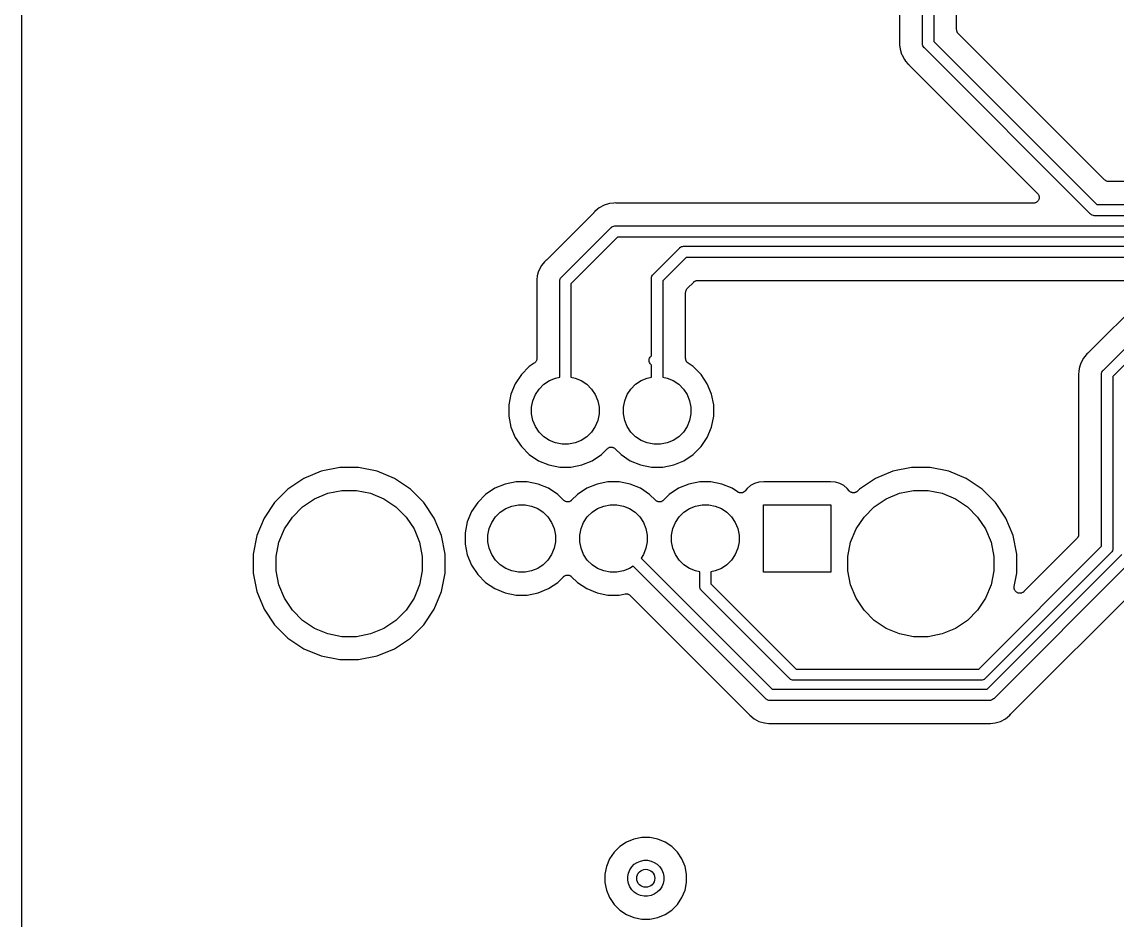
# Model space of a CAD drawing. Extents: x 1.79 to 9.66, y -5.89 to -1.5.
# Drawn here: x 2.297 to 3.255, y -3.735 to -2.95 of the extents above; entities that cross this region are included whole.
import ezdxf

# ---------------------------------------------------------------- set-up
doc = ezdxf.new("R2010")
doc.units = 0
doc.header["$MEASUREMENT"] = 0
doc.layers.add('BLACK', color=7, linetype='CONTINUOUS')

msp = doc.modelspace()

# ---------------------------------------------------------------- linework, layer by layer
at = {"layer": 'BLACK', "linetype": 'CONTINUOUS'}
for p, q in [((2.29684, -5.48115), (2.29684, -1.90989)), ((3.08458, -2.96856), (3.08458, -2.77684)), ((3.09442, -2.77504), (3.09442, -2.96676)), ((3.11442, -2.95641), (3.11442, -2.77627)), ((3.06458, -2.78719), (3.06458, -2.96733)), ((3.11447, -2.95687), (3.11442, -2.95641)), ((3.11451, -2.95733), (3.11447, -2.95687)), ((3.11451, -2.95735), (3.11451, -2.95733)), ((3.11452, -2.95738), (3.11451, -2.95735)), ((3.11465, -2.95782), (3.11452, -2.95738)), ((3.11478, -2.95826), (3.11465, -2.95782)), ((3.11479, -2.95829), (3.11478, -2.95826)), ((3.1148, -2.95831), (3.11479, -2.95829)), ((3.11502, -2.95872), (3.1148, -2.95831)), ((3.11523, -2.95913), (3.11502, -2.95872)), ((3.11524, -2.95915), (3.11523, -2.95913)), ((3.11526, -2.95917), (3.11524, -2.95915)), ((3.11555, -2.95953), (3.11526, -2.95917)), ((3.11584, -2.95989), (3.11555, -2.95953)), ((3.11587, -2.95993), (3.11584, -2.95989)), ((3.11589, -2.95994), (3.11587, -2.95993)), ((3.11587, -2.95993), (3.11587, -2.95993)), ((3.11587, -2.95993), (3.11587, -2.95993)), ((3.24386, -3.08791), (3.11589, -2.95994)), ((3.06455, -2.96782), (3.06446, -2.9688)), ((3.06446, -2.9688), (3.06455, -2.96978)), ((3.06458, -2.9674), (3.06455, -2.96761)), ((3.06455, -2.96761), (3.06455, -2.96782)), ((3.06458, -2.96733), (3.06458, -2.9674)), ((3.08455, -2.9688), (3.08458, -2.96856)), ((3.08458, -2.96904), (3.08455, -2.9688)), ((3.08465, -2.96976), (3.08458, -2.96904)), ((3.08458, -2.96904), (3.08458, -2.96904)), ((3.09442, -2.96676), (3.23704, -3.10938)), ((3.06455, -2.96978), (3.06456, -2.96979)), ((3.06456, -2.96979), (3.06494, -2.97369)), ((3.06494, -2.97369), (3.06625, -2.978)), ((3.06625, -2.978), (3.06625, -2.978)), ((3.06625, -2.978), (3.06636, -2.97838)), ((3.06636, -2.97838), (3.06868, -2.98271)), ((3.08493, -2.97069), (3.08465, -2.96976)), ((3.08539, -2.97155), (3.08493, -2.97069)), ((3.086, -2.9723), (3.08539, -2.97155)), ((3.08619, -2.97245), (3.086, -2.9723)), ((3.23135, -3.11761), (3.08619, -2.97245)), ((3.06868, -2.98271), (3.06983, -2.98412)), ((3.06983, -2.98412), (3.06983, -2.98412)), ((3.06983, -2.98412), (3.07179, -2.98651)), ((3.07179, -2.98651), (3.07255, -2.98713)), ((3.07255, -2.98713), (3.07261, -2.98718)), ((3.07261, -2.98718), (3.07275, -2.98733)), ((3.07275, -2.98733), (3.07292, -2.98746)), ((3.07292, -2.98746), (3.18517, -3.09972)), ((3.24422, -3.08821), (3.24386, -3.08791)), ((3.24457, -3.0885), (3.24422, -3.08821)), ((3.24459, -3.08852), (3.24457, -3.0885)), ((3.24461, -3.08853), (3.24459, -3.08852)), ((3.24502, -3.08875), (3.24461, -3.08853)), ((3.24542, -3.08897), (3.24502, -3.08875)), ((3.24545, -3.08898), (3.24542, -3.08897)), ((3.24547, -3.08899), (3.24545, -3.08898)), ((3.24591, -3.08913), (3.24547, -3.08899)), ((3.24635, -3.08927), (3.24591, -3.08913)), ((3.24638, -3.08927), (3.24635, -3.08927)), ((3.24641, -3.08928), (3.24638, -3.08927)), ((3.24686, -3.08933), (3.24641, -3.08928)), ((3.24732, -3.08938), (3.24686, -3.08933)), ((3.24738, -3.08938), (3.24732, -3.08938)), ((3.24739, -3.08938), (3.24738, -3.08938)), ((3.24738, -3.08938), (3.24738, -3.08938)), ((3.24738, -3.08938), (3.24738, -3.08938)), ((4.35013, -3.08938), (3.24739, -3.08938)), ((3.18517, -3.09972), (3.18521, -3.09975)), ((3.18521, -3.09975), (3.18521, -3.09975)), ((3.18521, -3.09975), (3.18521, -3.09976)), ((3.18521, -3.09976), (3.18522, -3.09977)), ((3.18522, -3.09977), (3.18552, -3.10014)), ((3.18552, -3.10014), (3.18582, -3.10052)), ((3.18582, -3.10052), (3.18583, -3.10052)), ((3.18583, -3.10052), (3.18583, -3.10053)), ((3.18583, -3.10053), (3.18605, -3.10096)), ((3.18605, -3.10096), (3.18627, -3.10138)), ((3.18627, -3.10138), (3.18628, -3.10139)), ((3.18628, -3.10139), (3.18628, -3.1014)), ((3.18628, -3.1014), (3.18642, -3.10186)), ((3.18642, -3.10186), (3.18655, -3.10232)), ((3.18655, -3.10232), (3.18655, -3.10232)), ((3.18655, -3.10232), (3.18655, -3.10233)), ((3.18655, -3.10233), (3.18659, -3.10281)), ((3.18659, -3.10281), (3.18664, -3.10329)), ((3.18664, -3.10331), (3.18659, -3.10379)), ((3.18664, -3.10329), (3.18664, -3.1033)), ((3.18664, -3.1033), (3.18664, -3.10331)), ((2.80173, -3.11235), (2.80039, -3.11346)), ((2.80606, -3.11004), (2.80173, -3.11235)), ((2.81076, -3.10861), (2.80606, -3.11004)), ((2.81466, -3.10823), (2.81076, -3.10861)), ((2.81467, -3.10823), (2.81466, -3.10823)), ((2.81564, -3.10813), (2.81467, -3.10823)), ((2.81662, -3.10823), (2.81564, -3.10813)), ((2.81683, -3.10823), (2.81662, -3.10823)), ((2.81704, -3.10825), (2.81683, -3.10823)), ((2.81711, -3.10825), (2.81704, -3.10825)), ((3.18164, -3.10825), (2.81711, -3.10825)), ((3.18211, -3.10821), (3.18164, -3.10825)), ((3.18259, -3.10816), (3.18211, -3.10821)), ((3.1826, -3.10816), (3.18259, -3.10816)), ((3.18261, -3.10816), (3.1826, -3.10816)), ((3.18306, -3.10802), (3.18261, -3.10816)), ((3.18353, -3.10788), (3.18306, -3.10802)), ((3.18354, -3.10788), (3.18353, -3.10788)), ((3.18396, -3.10765), (3.18354, -3.10788)), ((3.18354, -3.10788), (3.18354, -3.10788)), ((3.18439, -3.10743), (3.18396, -3.10765)), ((3.1844, -3.10742), (3.18439, -3.10743)), ((3.18441, -3.10742), (3.1844, -3.10742)), ((3.18477, -3.10712), (3.18441, -3.10742)), ((3.18515, -3.10681), (3.18477, -3.10712)), ((3.18516, -3.1068), (3.18515, -3.10681)), ((3.18515, -3.10681), (3.18515, -3.10681)), ((3.18547, -3.10643), (3.18516, -3.1068)), ((3.18577, -3.10606), (3.18547, -3.10643)), ((3.18578, -3.10606), (3.18577, -3.10606)), ((3.18601, -3.10563), (3.18578, -3.10605)), ((3.18578, -3.10605), (3.18578, -3.10606)), ((3.18624, -3.10521), (3.18601, -3.10563)), ((3.18625, -3.10519), (3.18624, -3.1052)), ((3.18624, -3.1052), (3.18624, -3.10521)), ((3.18639, -3.10473), (3.18625, -3.10519)), ((3.18653, -3.10428), (3.18639, -3.10473)), ((3.18654, -3.10426), (3.18653, -3.10427)), ((3.18653, -3.10427), (3.18653, -3.10428)), ((3.18659, -3.10379), (3.18654, -3.10426)), ((3.23704, -3.10938), (4.35734, -3.10938)), ((2.79698, -3.11659), (2.75557, -3.158)), ((2.79712, -3.11643), (2.79698, -3.11659)), ((2.79727, -3.11628), (2.79712, -3.11643)), ((2.79731, -3.11623), (2.79727, -3.11628)), ((2.79794, -3.11547), (2.79731, -3.11623)), ((2.80038, -3.11346), (2.79794, -3.11547)), ((2.80039, -3.11346), (2.80038, -3.11346)), ((3.2315, -3.1178), (3.23135, -3.11761)), ((3.23169, -3.11795), (3.2315, -3.1178)), ((3.23225, -3.11841), (3.23169, -3.11795)), ((3.233, -3.11881), (3.23225, -3.11841)), ((3.23311, -3.11887), (3.233, -3.11881)), ((3.23404, -3.11915), (3.23311, -3.11887)), ((3.23476, -3.11922), (3.23404, -3.11915)), ((3.235, -3.11924), (3.23476, -3.11922)), ((3.23476, -3.11922), (3.23476, -3.11922)), ((3.23524, -3.11922), (3.235, -3.11924)), ((4.35914, -3.11922), (3.23524, -3.11922)), ((2.76885, -3.17301), (2.81199, -3.12987)), ((2.81199, -3.12987), (2.81215, -3.12968)), ((2.81215, -3.12968), (2.81243, -3.12944)), ((2.81243, -3.12944), (2.8129, -3.12906)), ((2.8129, -3.12906), (2.81375, -3.12861)), ((2.81375, -3.12861), (2.81377, -3.1286)), ((2.81377, -3.1286), (2.81468, -3.12832)), ((2.81468, -3.12832), (2.8154, -3.12825)), ((2.8154, -3.12825), (2.81564, -3.12823)), ((2.8154, -3.12825), (2.8154, -3.12825)), ((2.81564, -3.12823), (2.81589, -3.12825)), ((2.81589, -3.12825), (4.54392, -3.12825)), ((2.81768, -3.1381), (2.77708, -3.1787)), ((4.54572, -3.1381), (2.81768, -3.1381)), ((2.84916, -3.17045), (2.87203, -3.14758)), ((2.87203, -3.14758), (2.87219, -3.14739)), ((2.87219, -3.14739), (2.87242, -3.1472)), ((2.87242, -3.1472), (2.87294, -3.14678)), ((2.87294, -3.14678), (2.87379, -3.14632)), ((2.87379, -3.14632), (2.87388, -3.1463)), ((2.87388, -3.1463), (2.87472, -3.14604)), ((2.87472, -3.14604), (2.87544, -3.14597)), ((2.87544, -3.14597), (2.87568, -3.14595)), ((2.87544, -3.14597), (2.87544, -3.14597)), ((2.87568, -3.14595), (2.87592, -3.14597)), ((2.87592, -3.14597), (4.56925, -3.14597)), ((2.75383, -3.15972), (2.75134, -3.16275)), ((2.75445, -3.15895), (2.75383, -3.15972)), ((2.75383, -3.15972), (2.75383, -3.15972)), ((2.75521, -3.15833), (2.75445, -3.15895)), ((2.75536, -3.15818), (2.75521, -3.15833)), ((2.75553, -3.15805), (2.75536, -3.15818)), ((2.75557, -3.158), (2.75553, -3.15805)), ((2.87772, -3.15581), (2.85739, -3.17614)), ((4.57104, -3.15581), (2.87772, -3.15581)), ((2.74853, -3.16871), (2.7476, -3.17178)), ((2.74902, -3.16708), (2.74853, -3.16871)), ((2.74853, -3.16871), (2.74853, -3.16871)), ((2.75134, -3.16275), (2.74902, -3.16708)), ((2.84882, -3.17079), (2.84898, -3.17061)), ((2.84898, -3.17061), (2.84916, -3.17045)), ((3.24275, -3.25422), (3.33001, -3.16697)), ((2.74725, -3.17531), (2.74712, -3.17666)), ((2.74712, -3.17666), (2.74721, -3.17764)), ((2.74721, -3.17764), (2.74722, -3.17771)), ((2.74722, -3.17771), (2.74722, -3.17792)), ((2.74722, -3.17792), (2.74724, -3.17813)), ((2.74724, -3.17813), (2.74724, -3.24407)), ((2.7476, -3.17178), (2.74725, -3.17531)), ((2.76721, -3.17666), (2.76726, -3.17623)), ((2.76724, -3.1769), (2.76721, -3.17666)), ((2.76724, -3.26053), (2.76724, -3.1769)), ((2.76726, -3.17623), (2.76731, -3.1757)), ((2.76731, -3.1757), (2.76742, -3.17531)), ((2.76742, -3.17531), (2.76759, -3.17477)), ((2.76759, -3.17477), (2.76805, -3.17391)), ((2.76805, -3.17391), (2.76851, -3.17335)), ((2.76851, -3.17335), (2.76866, -3.17316)), ((2.76851, -3.17335), (2.76851, -3.17335)), ((2.76866, -3.17316), (2.76885, -3.17301)), ((2.77708, -3.1787), (2.77708, -3.26053)), ((2.84753, -3.1741), (2.84762, -3.17314)), ((2.84755, -3.17434), (2.84753, -3.1741)), ((2.84755, -3.24178), (2.84755, -3.17434)), ((2.84762, -3.17314), (2.8479, -3.17221)), ((2.8479, -3.17221), (2.84836, -3.17136)), ((2.84836, -3.17136), (2.84882, -3.17079)), ((2.84882, -3.17079), (2.84882, -3.17079)), ((2.85739, -3.17614), (2.85739, -3.24765)), ((2.87886, -3.18296), (2.88454, -3.17728)), ((2.88454, -3.17728), (2.88455, -3.17727)), ((2.88455, -3.17726), (2.88459, -3.17723)), ((2.88455, -3.17727), (2.88455, -3.17726)), ((2.88455, -3.17726), (2.88455, -3.17726)), ((2.88459, -3.17723), (2.88495, -3.17694)), ((2.88495, -3.17694), (2.88531, -3.17665)), ((2.88531, -3.17665), (2.88533, -3.17664)), ((2.88533, -3.17664), (2.88535, -3.17662)), ((2.88535, -3.17662), (2.88577, -3.17641)), ((2.88577, -3.17641), (2.88617, -3.17619)), ((2.88617, -3.17619), (2.8862, -3.17618)), ((2.8862, -3.17618), (2.88622, -3.17617)), ((2.88622, -3.17617), (2.88666, -3.17604)), ((2.88666, -3.17604), (2.88711, -3.17591)), ((2.88711, -3.17591), (2.88713, -3.17591)), ((2.88713, -3.17591), (2.88716, -3.1759)), ((2.88716, -3.1759), (2.88762, -3.17586)), ((2.88762, -3.17586), (2.88808, -3.17581)), ((2.88808, -3.17581), (3.28081, -3.17581)), ((3.33584, -3.17506), (3.25098, -3.25991)), ((2.87739, -3.18643), (2.87745, -3.18597)), ((2.87739, -3.18648), (2.87739, -3.18643)), ((2.87739, -3.1865), (2.87739, -3.18648)), ((2.87739, -3.18648), (2.87739, -3.18648)), ((2.87739, -3.18648), (2.87739, -3.18648)), ((2.87739, -3.24407), (2.87739, -3.1865)), ((2.87745, -3.18597), (2.87749, -3.18551)), ((2.87749, -3.18551), (2.8775, -3.18548)), ((2.8775, -3.18546), (2.87764, -3.18502)), ((2.8775, -3.18548), (2.8775, -3.18546)), ((2.87764, -3.18502), (2.87778, -3.18457)), ((2.87778, -3.18457), (2.87779, -3.18455)), ((2.87779, -3.18455), (2.8778, -3.18453)), ((2.8778, -3.18453), (2.87802, -3.18412)), ((2.87802, -3.18412), (2.87824, -3.18371)), ((2.87824, -3.18371), (2.87826, -3.18369)), ((2.87826, -3.18369), (2.87827, -3.18367)), ((2.87827, -3.18367), (2.87856, -3.18332)), ((2.87856, -3.18332), (2.87886, -3.18296)), ((3.28434, -3.18435), (3.22948, -3.23921)), ((2.74606, -3.24725), (2.74577, -3.24761)), ((2.74636, -3.24689), (2.74606, -3.24725)), ((2.74637, -3.24687), (2.74636, -3.24689)), ((2.74639, -3.24685), (2.74637, -3.24687)), ((2.74661, -3.24644), (2.74639, -3.24685)), ((2.74683, -3.24604), (2.74661, -3.24644)), ((2.74684, -3.24601), (2.74683, -3.24604)), ((2.74685, -3.24599), (2.74684, -3.24601)), ((2.74699, -3.24555), (2.74685, -3.24599)), ((2.74713, -3.24511), (2.74699, -3.24555)), ((2.74714, -3.24506), (2.74713, -3.24508)), ((2.74713, -3.24508), (2.74713, -3.24511)), ((2.74718, -3.2446), (2.74714, -3.24506)), ((2.74724, -3.24414), (2.74718, -3.2446)), ((2.74724, -3.24407), (2.74724, -3.24409)), ((2.74724, -3.24409), (2.74724, -3.24409)), ((2.74724, -3.24409), (2.74724, -3.24409)), ((2.74724, -3.24409), (2.74724, -3.24414)), ((2.84545, -3.24582), (2.84554, -3.24485)), ((2.84554, -3.24678), (2.84545, -3.24582)), ((2.84554, -3.24485), (2.84583, -3.24392)), ((2.84583, -3.24771), (2.84554, -3.24678)), ((2.84583, -3.24392), (2.84628, -3.24307)), ((2.84628, -3.24307), (2.8469, -3.24232)), ((2.8469, -3.24232), (2.84755, -3.24178)), ((2.87744, -3.24453), (2.87739, -3.24407)), ((2.87748, -3.24499), (2.87744, -3.24453)), ((2.87749, -3.24501), (2.87748, -3.24499)), ((2.87749, -3.24504), (2.87749, -3.24501)), ((2.87762, -3.24548), (2.87749, -3.24504)), ((2.87775, -3.24593), (2.87762, -3.24548)), ((2.87776, -3.24595), (2.87775, -3.24593)), ((2.87777, -3.24597), (2.87776, -3.24595)), ((2.87799, -3.24638), (2.87777, -3.24597)), ((2.8782, -3.24679), (2.87799, -3.24638)), ((2.87822, -3.24681), (2.8782, -3.24679)), ((2.87823, -3.24683), (2.87822, -3.24681)), ((2.87852, -3.24719), (2.87823, -3.24683)), ((2.87881, -3.24756), (2.87852, -3.24719)), ((3.22524, -3.24396), (3.22293, -3.24829)), ((3.22773, -3.24093), (3.22524, -3.24396)), ((3.22836, -3.24017), (3.22773, -3.24093)), ((3.22773, -3.24093), (3.22773, -3.24093)), ((3.22912, -3.23954), (3.22836, -3.24017)), ((3.22927, -3.23939), (3.22912, -3.23954)), ((3.22943, -3.23926), (3.22927, -3.23939)), ((3.22948, -3.23921), (3.22943, -3.23926)), ((2.74059, -3.25118), (2.73369, -3.25808)), ((2.74501, -3.24822), (2.74059, -3.25118)), ((2.74537, -3.24793), (2.74501, -3.24822)), ((2.74573, -3.24764), (2.74537, -3.24793)), ((2.74575, -3.24762), (2.74573, -3.24764)), ((2.74577, -3.24761), (2.74575, -3.24762)), ((2.84628, -3.24856), (2.84583, -3.24771)), ((2.84674, -3.24913), (2.84628, -3.24856)), ((2.84755, -3.24993), (2.84674, -3.24913)), ((2.84755, -3.26053), (2.84755, -3.24993)), ((2.85739, -3.24765), (2.85742, -3.2479)), ((2.85742, -3.2479), (2.85739, -3.24814)), ((2.85739, -3.24814), (2.85739, -3.26053)), ((2.87883, -3.24757), (2.87881, -3.24756)), ((2.87885, -3.24759), (2.87883, -3.24757)), ((2.8792, -3.24788), (2.87885, -3.24759)), ((2.87956, -3.24818), (2.8792, -3.24788)), ((2.8796, -3.24821), (2.87956, -3.24818)), ((2.87962, -3.24822), (2.8796, -3.24821)), ((2.8796, -3.24821), (2.8796, -3.24821)), ((2.8796, -3.24821), (2.8796, -3.24821)), ((2.88404, -3.25118), (2.87962, -3.24822)), ((2.89094, -3.25808), (2.88404, -3.25118)), ((3.22126, -3.25546), (3.22102, -3.25787)), ((3.2215, -3.25299), (3.22126, -3.25546)), ((3.22215, -3.25086), (3.2215, -3.25299)), ((3.22293, -3.24829), (3.22215, -3.25086)), ((3.22215, -3.25086), (3.22215, -3.25086)), ((3.24116, -3.25744), (3.24121, -3.25691)), ((3.24121, -3.25691), (3.24125, -3.25678)), ((3.24125, -3.25678), (3.24149, -3.25598)), ((3.24149, -3.25598), (3.24195, -3.25513)), ((3.24195, -3.25513), (3.24241, -3.25456)), ((3.24241, -3.25456), (3.24257, -3.25438)), ((3.24241, -3.25456), (3.24241, -3.25456)), ((3.24257, -3.25438), (3.24275, -3.25422)), ((2.72827, -3.26619), (2.72453, -3.27521)), ((2.73369, -3.25808), (2.72827, -3.26619)), ((2.75333, -3.26672), (2.75817, -3.26349)), ((2.75817, -3.26349), (2.76354, -3.26126)), ((2.76354, -3.26126), (2.76724, -3.26053)), ((2.77708, -3.26053), (2.78077, -3.26126)), ((2.78077, -3.26126), (2.78614, -3.26349)), ((2.78614, -3.26349), (2.79098, -3.26672)), ((2.83365, -3.26672), (2.83849, -3.26349)), ((2.83849, -3.26349), (2.84386, -3.26126)), ((2.84386, -3.26126), (2.84755, -3.26053)), ((2.85739, -3.26053), (2.86109, -3.26126)), ((2.86109, -3.26126), (2.86646, -3.26349)), ((2.86646, -3.26349), (2.8713, -3.26672)), ((2.89636, -3.26619), (2.89094, -3.25808)), ((2.9001, -3.27521), (2.89636, -3.26619)), ((3.22102, -3.25787), (3.22112, -3.25885)), ((3.22112, -3.25885), (3.22112, -3.25892)), ((3.22112, -3.25892), (3.22112, -3.25913)), ((3.22112, -3.25913), (3.22114, -3.25934)), ((3.22114, -3.25934), (3.22114, -3.39804)), ((3.24112, -3.25787), (3.24116, -3.25744)), ((3.24114, -3.25812), (3.24112, -3.25787)), ((3.24114, -3.40839), (3.24114, -3.25812)), ((3.25098, -3.25991), (3.25098, -3.41019)), ((2.72453, -3.27521), (2.72263, -3.28478)), ((2.74376, -3.28104), (2.74599, -3.27567)), ((2.74599, -3.27567), (2.74922, -3.27083)), ((2.74922, -3.27083), (2.75333, -3.26672)), ((2.79098, -3.26672), (2.79509, -3.27083)), ((2.79509, -3.27083), (2.79832, -3.27567)), ((2.79832, -3.27567), (2.80055, -3.28104)), ((2.82408, -3.28104), (2.82631, -3.27567)), ((2.82631, -3.27567), (2.82954, -3.27083)), ((2.82954, -3.27083), (2.83365, -3.26672)), ((2.8713, -3.26672), (2.87541, -3.27083)), ((2.87541, -3.27083), (2.87864, -3.27567)), ((2.87864, -3.27567), (2.88087, -3.28104)), ((2.902, -3.28478), (2.9001, -3.27521)), ((2.72263, -3.28478), (2.72263, -3.29453)), ((2.74263, -3.28675), (2.74376, -3.28104)), ((2.80055, -3.28104), (2.80169, -3.28675)), ((2.82294, -3.28675), (2.82408, -3.28104)), ((2.88087, -3.28104), (2.882, -3.28675)), ((2.902, -3.29453), (2.902, -3.28478)), ((2.72263, -3.29453), (2.72453, -3.3041)), ((2.74263, -3.29256), (2.74263, -3.28675)), ((2.74376, -3.29827), (2.74263, -3.29256)), ((2.80169, -3.29256), (2.80055, -3.29827)), ((2.80169, -3.28675), (2.80169, -3.29256)), ((2.82294, -3.29256), (2.82294, -3.28675)), ((2.82408, -3.29827), (2.82294, -3.29256)), ((2.882, -3.29256), (2.88087, -3.29827)), ((2.882, -3.28675), (2.882, -3.29256)), ((2.9001, -3.3041), (2.902, -3.29453)), ((2.72453, -3.3041), (2.72827, -3.31311)), ((2.74599, -3.30364), (2.74376, -3.29827)), ((2.74922, -3.30848), (2.74599, -3.30364)), ((2.79832, -3.30364), (2.79509, -3.30848)), ((2.80055, -3.29827), (2.79832, -3.30364)), ((2.82631, -3.30364), (2.82408, -3.29827)), ((2.82954, -3.30848), (2.82631, -3.30364)), ((2.87864, -3.30364), (2.87541, -3.30848)), ((2.88087, -3.29827), (2.87864, -3.30364)), ((2.89636, -3.31311), (2.9001, -3.3041)), ((2.72827, -3.31311), (2.73369, -3.32123)), ((2.75333, -3.31259), (2.74922, -3.30848)), ((2.75817, -3.31582), (2.75333, -3.31259)), ((2.79098, -3.31259), (2.78614, -3.31582)), ((2.79509, -3.30848), (2.79098, -3.31259)), ((2.83365, -3.31259), (2.82954, -3.30848)), ((2.83849, -3.31582), (2.83365, -3.31259)), ((2.8713, -3.31259), (2.86646, -3.31582)), ((2.87541, -3.30848), (2.8713, -3.31259)), ((2.89094, -3.32123), (2.89636, -3.31311)), ((2.73369, -3.32123), (2.74059, -3.32812)), ((2.76354, -3.31805), (2.75817, -3.31582)), ((2.76925, -3.31918), (2.76354, -3.31805)), ((2.77507, -3.31918), (2.76925, -3.31918)), ((2.78077, -3.31805), (2.77507, -3.31918)), ((2.78614, -3.31582), (2.78077, -3.31805)), ((2.80373, -3.32812), (2.80878, -3.32307)), ((2.80878, -3.32307), (2.8088, -3.32305)), ((2.8088, -3.32305), (2.8088, -3.32305)), ((2.8088, -3.32305), (2.80881, -3.32305)), ((2.80881, -3.32305), (2.80883, -3.32303)), ((2.80883, -3.32303), (2.8092, -3.32273)), ((2.8092, -3.32273), (2.80956, -3.32244)), ((2.80956, -3.32244), (2.80958, -3.32243)), ((2.80958, -3.32243), (2.80959, -3.32242)), ((2.80959, -3.32242), (2.81001, -3.3222)), ((2.81001, -3.3222), (2.81043, -3.32198)), ((2.81043, -3.32198), (2.81044, -3.32198)), ((2.81044, -3.32198), (2.81046, -3.32197)), ((2.81046, -3.32197), (2.81091, -3.32184)), ((2.81091, -3.32184), (2.81136, -3.3217)), ((2.81136, -3.3217), (2.81138, -3.3217)), ((2.81138, -3.3217), (2.8114, -3.3217)), ((2.8114, -3.3217), (2.81186, -3.32165)), ((2.81186, -3.32165), (2.81233, -3.32161)), ((2.81233, -3.32161), (2.81235, -3.32161)), ((2.81235, -3.32161), (2.81237, -3.32161)), ((2.81237, -3.32161), (2.81283, -3.32166)), ((2.81283, -3.32166), (2.8133, -3.32171)), ((2.8133, -3.32171), (2.81332, -3.32171)), ((2.81332, -3.32171), (2.81334, -3.32172)), ((2.81334, -3.32172), (2.81379, -3.32186)), ((2.81379, -3.32186), (2.81424, -3.32199)), ((2.81424, -3.32199), (2.81425, -3.322)), ((2.81425, -3.322), (2.81427, -3.32201)), ((2.81427, -3.32201), (2.81468, -3.32223)), ((2.81468, -3.32223), (2.8151, -3.32245)), ((2.8151, -3.32245), (2.81511, -3.32247)), ((2.81511, -3.32247), (2.81513, -3.32247)), ((2.81513, -3.32247), (2.81548, -3.32277)), ((2.81548, -3.32277), (2.81585, -3.32307)), ((2.81585, -3.32307), (2.8209, -3.32812)), ((2.84386, -3.31805), (2.83849, -3.31582)), ((2.84956, -3.31918), (2.84386, -3.31805)), ((2.85538, -3.31918), (2.84956, -3.31918)), ((2.86109, -3.31805), (2.85538, -3.31918)), ((2.86646, -3.31582), (2.86109, -3.31805)), ((2.88404, -3.32812), (2.89094, -3.32123)), ((2.74059, -3.32812), (2.7487, -3.33354)), ((2.7487, -3.33354), (2.75771, -3.33728)), ((2.7866, -3.33728), (2.79562, -3.33354)), ((2.79562, -3.33354), (2.80373, -3.32812)), ((2.8209, -3.32812), (2.82901, -3.33354)), ((2.82901, -3.33354), (2.83803, -3.33728)), ((2.86692, -3.33728), (2.87593, -3.33354)), ((2.87593, -3.33354), (2.88404, -3.32812)), ((2.55861, -3.34283), (2.54332, -3.34916)), ((2.57483, -3.3396), (2.55861, -3.34283)), ((2.59137, -3.3396), (2.57483, -3.3396)), ((2.6076, -3.34283), (2.59137, -3.3396)), ((2.62288, -3.34916), (2.6076, -3.34283)), ((2.75771, -3.33728), (2.76728, -3.33918)), ((2.76728, -3.33918), (2.77704, -3.33918)), ((2.77704, -3.33918), (2.7866, -3.33728)), ((2.83803, -3.33728), (2.84759, -3.33918)), ((2.84759, -3.33918), (2.85735, -3.33918)), ((2.85735, -3.33918), (2.86692, -3.33728)), ((3.05861, -3.34283), (3.04332, -3.34916)), ((3.07483, -3.3396), (3.05861, -3.34283)), ((3.09137, -3.3396), (3.07483, -3.3396)), ((3.1076, -3.34283), (3.09137, -3.3396)), ((3.12288, -3.34916), (3.1076, -3.34283)), ((2.54332, -3.34916), (2.52957, -3.35835)), ((2.63663, -3.35835), (2.62288, -3.34916)), ((2.72912, -3.35205), (2.71955, -3.35395)), ((2.73888, -3.35205), (2.72912, -3.35205)), ((2.74845, -3.35395), (2.73888, -3.35205)), ((2.80944, -3.35205), (2.79987, -3.35395)), ((2.81919, -3.35205), (2.80944, -3.35205)), ((2.82876, -3.35395), (2.81919, -3.35205)), ((2.88975, -3.35205), (2.88018, -3.35395)), ((2.89951, -3.35205), (2.88975, -3.35205)), ((2.90908, -3.35395), (2.89951, -3.35205)), ((2.9415, -3.35234), (2.93773, -3.35348)), ((2.94566, -3.35193), (2.9415, -3.35234)), ((3.00423, -3.35193), (2.94566, -3.35193)), ((3.00839, -3.35234), (3.00423, -3.35193)), ((3.01216, -3.35348), (3.00839, -3.35234)), ((3.04332, -3.34916), (3.02957, -3.35835)), ((3.13663, -3.35835), (3.12288, -3.34916)), ((2.52957, -3.35835), (2.51787, -3.37004)), ((2.5528, -3.36688), (2.56444, -3.36206)), ((2.56444, -3.36206), (2.5768, -3.3596)), ((2.5768, -3.3596), (2.5894, -3.3596)), ((2.5894, -3.3596), (2.60176, -3.36206)), ((2.60176, -3.36206), (2.61341, -3.36688)), ((2.64833, -3.37004), (2.63663, -3.35835)), ((2.71054, -3.35768), (2.70243, -3.3631)), ((2.71955, -3.35395), (2.71054, -3.35768)), ((2.75746, -3.35768), (2.74845, -3.35395)), ((2.76557, -3.3631), (2.75746, -3.35768)), ((2.79085, -3.35768), (2.78274, -3.3631)), ((2.79987, -3.35395), (2.79085, -3.35768)), ((2.83777, -3.35768), (2.82876, -3.35395)), ((2.84589, -3.3631), (2.83777, -3.35768)), ((2.87117, -3.35768), (2.86306, -3.3631)), ((2.88018, -3.35395), (2.87117, -3.35768)), ((2.91809, -3.35768), (2.90908, -3.35395)), ((2.92287, -3.36088), (2.91809, -3.35768)), ((2.92307, -3.36099), (2.92287, -3.36088)), ((2.92326, -3.36111), (2.92307, -3.36099)), ((2.9235, -3.36122), (2.92326, -3.36111)), ((2.92373, -3.36134), (2.9235, -3.36122)), ((2.92395, -3.36141), (2.92373, -3.36134)), ((2.92416, -3.3615), (2.92395, -3.36141)), ((2.92442, -3.36155), (2.92416, -3.3615)), ((2.92467, -3.36163), (2.92442, -3.36155)), ((2.92489, -3.36165), (2.92467, -3.36163)), ((2.92511, -3.36169), (2.92489, -3.36165)), ((2.92538, -3.3617), (2.92511, -3.36169)), ((2.92564, -3.36172), (2.92538, -3.3617)), ((2.92586, -3.3617), (2.92564, -3.36172)), ((2.92609, -3.3617), (2.92586, -3.3617)), ((2.92635, -3.36166), (2.92609, -3.3617)), ((2.92661, -3.36163), (2.92635, -3.36166)), ((2.92683, -3.36157), (2.92661, -3.36163)), ((2.92705, -3.36152), (2.92683, -3.36157)), ((2.92729, -3.36143), (2.92705, -3.36152)), ((2.92755, -3.36135), (2.92729, -3.36143)), ((2.92775, -3.36125), (2.92755, -3.36135)), ((2.92796, -3.36116), (2.92775, -3.36125)), ((2.92818, -3.36102), (2.92796, -3.36116)), ((2.92841, -3.3609), (2.92818, -3.36102)), ((2.92858, -3.36075), (2.92841, -3.3609)), ((2.92877, -3.36063), (2.92858, -3.36075)), ((2.92896, -3.36045), (2.92877, -3.36063)), ((2.92917, -3.36028), (2.92896, -3.36045)), ((2.92931, -3.36011), (2.92917, -3.36028)), ((2.92947, -3.35995), (2.92931, -3.36011)), ((2.92952, -3.3599), (2.92947, -3.35995)), ((2.93121, -3.35784), (2.92952, -3.3599)), ((2.93425, -3.35534), (2.93121, -3.35784)), ((2.93773, -3.35348), (2.93425, -3.35534)), ((3.01564, -3.35534), (3.01216, -3.35348)), ((3.01868, -3.35784), (3.01564, -3.35534)), ((3.02032, -3.35983), (3.01868, -3.35784)), ((3.02048, -3.35999), (3.02032, -3.35983)), ((3.02063, -3.36017), (3.02048, -3.35999)), ((3.02083, -3.36034), (3.02063, -3.36017)), ((3.02101, -3.36052), (3.02083, -3.36034)), ((3.0212, -3.36065), (3.02101, -3.36052)), ((3.02138, -3.3608), (3.0212, -3.36065)), ((3.0216, -3.36092), (3.02138, -3.3608)), ((3.02182, -3.36107), (3.0216, -3.36092)), ((3.02203, -3.36115), (3.02182, -3.36107)), ((3.02223, -3.36126), (3.02203, -3.36115)), ((3.02248, -3.36134), (3.02223, -3.36126)), ((3.02272, -3.36144), (3.02248, -3.36134)), ((3.02295, -3.36149), (3.02272, -3.36144)), ((3.02316, -3.36155), (3.02295, -3.36149)), ((3.02342, -3.36158), (3.02316, -3.36155)), ((3.02368, -3.36163), (3.02342, -3.36158)), ((3.02391, -3.36164), (3.02368, -3.36163)), ((3.02413, -3.36166), (3.02391, -3.36164)), ((3.02439, -3.36164), (3.02413, -3.36166)), ((3.02465, -3.36164), (3.02439, -3.36164)), ((3.02488, -3.36159), (3.02465, -3.36164)), ((3.02511, -3.36157), (3.02488, -3.36159)), ((3.02536, -3.3615), (3.02511, -3.36157)), ((3.02561, -3.36145), (3.02536, -3.3615)), ((3.02582, -3.36137), (3.02561, -3.36145)), ((3.02604, -3.3613), (3.02582, -3.36137)), ((3.02627, -3.36118), (3.02604, -3.3613)), ((3.02652, -3.36108), (3.02627, -3.36118)), ((3.02671, -3.36096), (3.02652, -3.36108)), ((3.02691, -3.36085), (3.02671, -3.36096)), ((3.02711, -3.36069), (3.02691, -3.36085)), ((3.02733, -3.36055), (3.02711, -3.36069)), ((3.02749, -3.36039), (3.02733, -3.36055)), ((3.02767, -3.36024), (3.02749, -3.36039)), ((3.02772, -3.3602), (3.02767, -3.36024)), ((3.02957, -3.35835), (3.02772, -3.3602)), ((3.0528, -3.36688), (3.06444, -3.36206)), ((3.06444, -3.36206), (3.0768, -3.3596)), ((3.0768, -3.3596), (3.0894, -3.3596)), ((3.0894, -3.3596), (3.10176, -3.36206)), ((3.10176, -3.36206), (3.11341, -3.36688)), ((3.14833, -3.37004), (3.13663, -3.35835)), ((2.51787, -3.37004), (2.50868, -3.3838)), ((2.54232, -3.37388), (2.5528, -3.36688)), ((2.61341, -3.36688), (2.62388, -3.37388)), ((2.65752, -3.3838), (2.64833, -3.37004)), ((2.69553, -3.37), (2.69011, -3.37811)), ((2.70243, -3.3631), (2.69553, -3.37)), ((2.77062, -3.36815), (2.76557, -3.3631)), ((2.77098, -3.36845), (2.77062, -3.36815)), ((2.77135, -3.36875), (2.77098, -3.36845)), ((2.77136, -3.36876), (2.77135, -3.36875)), ((2.77138, -3.36877), (2.77136, -3.36876)), ((2.77179, -3.369), (2.77138, -3.36877)), ((2.7722, -3.36922), (2.77179, -3.369)), ((2.77222, -3.36923), (2.7722, -3.36922)), ((2.77224, -3.36923), (2.77222, -3.36923)), ((2.77268, -3.36937), (2.77224, -3.36923)), ((2.77313, -3.36951), (2.77268, -3.36937)), ((2.77315, -3.36951), (2.77313, -3.36951)), ((2.77317, -3.36952), (2.77315, -3.36951)), ((2.77364, -3.36957), (2.77317, -3.36952)), ((2.77411, -3.36962), (2.77364, -3.36957)), ((2.77412, -3.36962), (2.77411, -3.36962)), ((2.77414, -3.36962), (2.77412, -3.36962)), ((2.77461, -3.36957), (2.77414, -3.36962)), ((2.77508, -3.36953), (2.77461, -3.36957)), ((2.77509, -3.36953), (2.77508, -3.36953)), ((2.77511, -3.36953), (2.77509, -3.36953)), ((2.77556, -3.36939), (2.77511, -3.36953)), ((2.77601, -3.36926), (2.77556, -3.36939)), ((2.77603, -3.36925), (2.77601, -3.36926)), ((2.77605, -3.36925), (2.77603, -3.36925)), ((2.77646, -3.36903), (2.77605, -3.36925)), ((2.77688, -3.36881), (2.77646, -3.36903)), ((2.77689, -3.3688), (2.77688, -3.36881)), ((2.77691, -3.36879), (2.77689, -3.3688)), ((2.77727, -3.3685), (2.77691, -3.36879)), ((2.77764, -3.3682), (2.77727, -3.3685)), ((2.77767, -3.36818), (2.77764, -3.3682)), ((2.77769, -3.36815), (2.77767, -3.36818)), ((2.77767, -3.36818), (2.77767, -3.36818)), ((2.77767, -3.36818), (2.77767, -3.36818)), ((2.78274, -3.3631), (2.77769, -3.36815)), ((2.85094, -3.36815), (2.84589, -3.3631)), ((2.8513, -3.36845), (2.85094, -3.36815)), ((2.85166, -3.36875), (2.8513, -3.36845)), ((2.85168, -3.36876), (2.85166, -3.36875)), ((2.85169, -3.36877), (2.85168, -3.36876)), ((2.8521, -3.369), (2.85169, -3.36877)), ((2.85252, -3.36922), (2.8521, -3.369)), ((2.85254, -3.36923), (2.85252, -3.36922)), ((2.85255, -3.36923), (2.85254, -3.36923)), ((2.853, -3.36937), (2.85255, -3.36923)), ((2.85345, -3.36951), (2.853, -3.36937)), ((2.85347, -3.36951), (2.85345, -3.36951)), ((2.85348, -3.36952), (2.85347, -3.36951)), ((2.85395, -3.36957), (2.85348, -3.36952)), ((2.85442, -3.36962), (2.85395, -3.36957)), ((2.85444, -3.36962), (2.85442, -3.36962)), ((2.85445, -3.36962), (2.85444, -3.36962)), ((2.85492, -3.36957), (2.85445, -3.36962)), ((2.85539, -3.36953), (2.85492, -3.36957)), ((2.85541, -3.36953), (2.85539, -3.36953)), ((2.85543, -3.36953), (2.85541, -3.36953)), ((2.85587, -3.36939), (2.85543, -3.36953)), ((2.85633, -3.36926), (2.85587, -3.36939)), ((2.85634, -3.36925), (2.85633, -3.36926)), ((2.85636, -3.36925), (2.85634, -3.36925)), ((2.85678, -3.36903), (2.85636, -3.36925)), ((2.8572, -3.36881), (2.85678, -3.36903)), ((2.85721, -3.3688), (2.8572, -3.36881)), ((2.85722, -3.36879), (2.85721, -3.3688)), ((2.85759, -3.3685), (2.85722, -3.36879)), ((2.85796, -3.3682), (2.85759, -3.3685)), ((2.85798, -3.36818), (2.85796, -3.3682)), ((2.85801, -3.36815), (2.85798, -3.36818)), ((2.85798, -3.36818), (2.85798, -3.36818)), ((2.85798, -3.36818), (2.85798, -3.36818)), ((2.86306, -3.3631), (2.85801, -3.36815)), ((3.04232, -3.37388), (3.0528, -3.36688)), ((3.11341, -3.36688), (3.12388, -3.37388)), ((3.15752, -3.3838), (3.14833, -3.37004)), ((2.53341, -3.38279), (2.54232, -3.37388)), ((2.62388, -3.37388), (2.6328, -3.38279)), ((2.69011, -3.37811), (2.68638, -3.38713)), ((2.71106, -3.38275), (2.71518, -3.37864)), ((2.71518, -3.37864), (2.72001, -3.37541)), ((2.72001, -3.37541), (2.72539, -3.37318)), ((2.72539, -3.37318), (2.73109, -3.37205)), ((2.73109, -3.37205), (2.73691, -3.37205)), ((2.73691, -3.37205), (2.74261, -3.37318)), ((2.74261, -3.37318), (2.74799, -3.37541)), ((2.74799, -3.37541), (2.75282, -3.37864)), ((2.75282, -3.37864), (2.75694, -3.38275)), ((2.79138, -3.38275), (2.79549, -3.37864)), ((2.79549, -3.37864), (2.80033, -3.37541)), ((2.80033, -3.37541), (2.8057, -3.37318)), ((2.8057, -3.37318), (2.81141, -3.37205)), ((2.81141, -3.37205), (2.81722, -3.37205)), ((2.81722, -3.37205), (2.82293, -3.37318)), ((2.82293, -3.37318), (2.8283, -3.37541)), ((2.8283, -3.37541), (2.83314, -3.37864)), ((2.83314, -3.37864), (2.83725, -3.38275)), ((2.87169, -3.38275), (2.87581, -3.37864)), ((2.87581, -3.37864), (2.88064, -3.37541)), ((2.88064, -3.37541), (2.88602, -3.37318)), ((2.88602, -3.37318), (2.89172, -3.37205)), ((2.89172, -3.37205), (2.89754, -3.37205)), ((2.89754, -3.37205), (2.90324, -3.37318)), ((2.90324, -3.37318), (2.90862, -3.37541)), ((2.90862, -3.37541), (2.91345, -3.37864)), ((2.91345, -3.37864), (2.91757, -3.38275)), ((2.94542, -3.4311), (2.94542, -3.37205)), ((2.94542, -3.37205), (3.00447, -3.37205)), ((3.00447, -3.37205), (3.00447, -3.4311)), ((3.03341, -3.38279), (3.04232, -3.37388)), ((3.12388, -3.37388), (3.1328, -3.38279)), ((2.50868, -3.3838), (2.50235, -3.39908)), ((2.52641, -3.39327), (2.53341, -3.38279)), ((2.6328, -3.38279), (2.6398, -3.39327)), ((2.66385, -3.39908), (2.65752, -3.3838)), ((2.68638, -3.38713), (2.68447, -3.3967)), ((2.70561, -3.39296), (2.70783, -3.38759)), ((2.70783, -3.38759), (2.71106, -3.38275)), ((2.75694, -3.38275), (2.76017, -3.38759)), ((2.76017, -3.38759), (2.76239, -3.39296)), ((2.78592, -3.39296), (2.78815, -3.38759)), ((2.78815, -3.38759), (2.79138, -3.38275)), ((2.83725, -3.38275), (2.84048, -3.38759)), ((2.84048, -3.38759), (2.84271, -3.39296)), ((2.86624, -3.39296), (2.86846, -3.38759)), ((2.86846, -3.38759), (2.87169, -3.38275)), ((2.91757, -3.38275), (2.9208, -3.38759)), ((2.9208, -3.38759), (2.92302, -3.39296)), ((3.02641, -3.39327), (3.03341, -3.38279)), ((3.1328, -3.38279), (3.1398, -3.39327)), ((3.16385, -3.39908), (3.15752, -3.3838)), ((2.50235, -3.39908), (2.49913, -3.4153)), ((2.52158, -3.40491), (2.52641, -3.39327)), ((2.6398, -3.39327), (2.64462, -3.40491)), ((2.66708, -3.4153), (2.66385, -3.39908)), ((2.68447, -3.3967), (2.68447, -3.40645)), ((2.70447, -3.39867), (2.70561, -3.39296)), ((2.70447, -3.40448), (2.70447, -3.39867)), ((2.76239, -3.39296), (2.76353, -3.39867)), ((2.76353, -3.39867), (2.76353, -3.40448)), ((2.78479, -3.39867), (2.78592, -3.39296)), ((2.78479, -3.40448), (2.78479, -3.39867)), ((2.84271, -3.39296), (2.84384, -3.39867)), ((2.84384, -3.39867), (2.84384, -3.40448)), ((2.8651, -3.39867), (2.86624, -3.39296)), ((2.8651, -3.40448), (2.8651, -3.39867)), ((2.92302, -3.39296), (2.92416, -3.39867)), ((2.92416, -3.39867), (2.92416, -3.40448)), ((3.02158, -3.40491), (3.02641, -3.39327)), ((3.1398, -3.39327), (3.14462, -3.40491)), ((3.16708, -3.4153), (3.16385, -3.39908)), ((3.22051, -3.40042), (3.2203, -3.40082)), ((3.22074, -3.40001), (3.22051, -3.40042)), ((3.22075, -3.39998), (3.22074, -3.40001)), ((3.22076, -3.39996), (3.22075, -3.39998)), ((3.22089, -3.39952), (3.22076, -3.39996)), ((3.22103, -3.39908), (3.22089, -3.39952)), ((3.22104, -3.39905), (3.22103, -3.39908)), ((3.22109, -3.39857), (3.22104, -3.39903)), ((3.22104, -3.39903), (3.22104, -3.39905)), ((3.22114, -3.39811), (3.22109, -3.39857)), ((3.22114, -3.39804), (3.22114, -3.39806)), ((3.22114, -3.39806), (3.22114, -3.39806)), ((3.22114, -3.39806), (3.22114, -3.39806)), ((3.22114, -3.39806), (3.22114, -3.39811)), ((2.51913, -3.41727), (2.52158, -3.40491)), ((2.64462, -3.40491), (2.64708, -3.41727)), ((2.68447, -3.40645), (2.68638, -3.41602)), ((2.70561, -3.41019), (2.70447, -3.40448)), ((2.70783, -3.41556), (2.70561, -3.41019)), ((2.76239, -3.41019), (2.76017, -3.41556)), ((2.76353, -3.40448), (2.76239, -3.41019)), ((2.78592, -3.41019), (2.78479, -3.40448)), ((2.78815, -3.41556), (2.78592, -3.41019)), ((2.84271, -3.41019), (2.84048, -3.41556)), ((2.84384, -3.40448), (2.84271, -3.41019)), ((2.86624, -3.41019), (2.8651, -3.40448)), ((2.86846, -3.41556), (2.86624, -3.41019)), ((2.92302, -3.41019), (2.9208, -3.41556)), ((2.92416, -3.40448), (2.92302, -3.41019)), ((3.01913, -3.41727), (3.02158, -3.40491)), ((3.13379, -3.51575), (3.24114, -3.40839)), ((3.14462, -3.40491), (3.14708, -3.41727)), ((3.21968, -3.40157), (3.17319, -3.44806)), ((3.21997, -3.40122), (3.21968, -3.40157)), ((3.22027, -3.40086), (3.21997, -3.40122)), ((3.22028, -3.40084), (3.22027, -3.40086)), ((3.2203, -3.40082), (3.22028, -3.40084)), ((3.25098, -3.41019), (3.25101, -3.41043)), ((2.49913, -3.4153), (2.49913, -3.43185)), ((2.51913, -3.42988), (2.51913, -3.41727)), ((2.64708, -3.41727), (2.64708, -3.42988)), ((2.66708, -3.43185), (2.66708, -3.4153)), ((2.68638, -3.41602), (2.69011, -3.42503)), ((2.71106, -3.4204), (2.70783, -3.41556)), ((2.76017, -3.41556), (2.75694, -3.4204)), ((2.79138, -3.4204), (2.78815, -3.41556)), ((2.84048, -3.41556), (2.83839, -3.41869)), ((2.83839, -3.41869), (2.95316, -3.53346)), ((2.87169, -3.4204), (2.86846, -3.41556)), ((2.9208, -3.41556), (2.91757, -3.4204)), ((3.01913, -3.42988), (3.01913, -3.41727)), ((3.24937, -3.41408), (3.13948, -3.52398)), ((3.14113, -3.53346), (3.25886, -3.41573)), ((3.14708, -3.41727), (3.14708, -3.42988)), ((3.16708, -3.43185), (3.16708, -3.4153)), ((3.24956, -3.41393), (3.24937, -3.41408)), ((3.2498, -3.41363), (3.24956, -3.41393)), ((3.25017, -3.41318), (3.2498, -3.41363)), ((3.25063, -3.41233), (3.25017, -3.41318)), ((3.25071, -3.41207), (3.25063, -3.41233)), ((3.25091, -3.4114), (3.25071, -3.41207)), ((3.25098, -3.41067), (3.25091, -3.4114)), ((3.25101, -3.41043), (3.25098, -3.41067)), ((3.25098, -3.41067), (3.25098, -3.41067)), ((2.69011, -3.42503), (2.69553, -3.43315)), ((2.71518, -3.42451), (2.71106, -3.4204)), ((2.72001, -3.42774), (2.71518, -3.42451)), ((2.72539, -3.42997), (2.72001, -3.42774)), ((2.74799, -3.42774), (2.74261, -3.42997)), ((2.75282, -3.42451), (2.74799, -3.42774)), ((2.75694, -3.4204), (2.75282, -3.42451)), ((2.79549, -3.42451), (2.79138, -3.4204)), ((2.80033, -3.42774), (2.79549, -3.42451)), ((2.8057, -3.42997), (2.80033, -3.42774)), ((2.8283, -3.42774), (2.82293, -3.42997)), ((2.83143, -3.42565), (2.8283, -3.42774)), ((2.94748, -3.5417), (2.83143, -3.42565)), ((2.87581, -3.42451), (2.87169, -3.4204)), ((2.88064, -3.42774), (2.87581, -3.42451)), ((2.88602, -3.42997), (2.88064, -3.42774)), ((2.90862, -3.42774), (2.90324, -3.42997)), ((2.91345, -3.42451), (2.90862, -3.42774)), ((2.91757, -3.4204), (2.91345, -3.42451)), ((3.26709, -3.42142), (3.14682, -3.5417)), ((2.49913, -3.43185), (2.50235, -3.44807)), ((2.52158, -3.44224), (2.51913, -3.42988)), ((2.64708, -3.42988), (2.64462, -3.44224)), ((2.66385, -3.44807), (2.66708, -3.43185)), ((2.69553, -3.43315), (2.70243, -3.44005)), ((2.73109, -3.4311), (2.72539, -3.42997)), ((2.73691, -3.4311), (2.73109, -3.4311)), ((2.74261, -3.42997), (2.73691, -3.4311)), ((2.76557, -3.44005), (2.77062, -3.435)), ((2.77062, -3.435), (2.77065, -3.43497)), ((2.77065, -3.43497), (2.77067, -3.43495)), ((2.77065, -3.43497), (2.77065, -3.43497)), ((2.77065, -3.43497), (2.77065, -3.43497)), ((2.77067, -3.43495), (2.77104, -3.43465)), ((2.77104, -3.43465), (2.77141, -3.43436)), ((2.77141, -3.43436), (2.77142, -3.43435)), ((2.77142, -3.43435), (2.77143, -3.43434)), ((2.77143, -3.43434), (2.77185, -3.43412)), ((2.77185, -3.43412), (2.77227, -3.4339)), ((2.77227, -3.4339), (2.77229, -3.4339)), ((2.77229, -3.4339), (2.7723, -3.43389)), ((2.7723, -3.43389), (2.77275, -3.43376)), ((2.77275, -3.43376), (2.7732, -3.43362)), ((2.7732, -3.43362), (2.77322, -3.43362)), ((2.77322, -3.43362), (2.77324, -3.43362)), ((2.77324, -3.43362), (2.77371, -3.43358)), ((2.77371, -3.43358), (2.77417, -3.43353)), ((2.77417, -3.43353), (2.77419, -3.43353)), ((2.77419, -3.43353), (2.77421, -3.43353)), ((2.77421, -3.43353), (2.77468, -3.43358)), ((2.77468, -3.43358), (2.77515, -3.43363)), ((2.77515, -3.43363), (2.77516, -3.43363)), ((2.77516, -3.43363), (2.77518, -3.43364)), ((2.77518, -3.43364), (2.77563, -3.43378)), ((2.77563, -3.43378), (2.77608, -3.43391)), ((2.77608, -3.43391), (2.77609, -3.43392)), ((2.77609, -3.43392), (2.77611, -3.43393)), ((2.77611, -3.43393), (2.77652, -3.43415)), ((2.77652, -3.43415), (2.77694, -3.43438)), ((2.77694, -3.43438), (2.77695, -3.43439)), ((2.77695, -3.43439), (2.77697, -3.4344)), ((2.77697, -3.4344), (2.77732, -3.43469)), ((2.77732, -3.43469), (2.77769, -3.435)), ((2.77769, -3.435), (2.78274, -3.44005)), ((2.81141, -3.4311), (2.8057, -3.42997)), ((2.81722, -3.4311), (2.81141, -3.4311)), ((2.82293, -3.42997), (2.81722, -3.4311)), ((2.88971, -3.4307), (2.88602, -3.42997)), ((2.88971, -3.44309), (2.88971, -3.4307)), ((2.90324, -3.42997), (2.89955, -3.4307)), ((2.89955, -3.4307), (2.89955, -3.44129)), ((3.00447, -3.4311), (2.94542, -3.4311)), ((3.02158, -3.44224), (3.01913, -3.42988)), ((3.14708, -3.42988), (3.14462, -3.44224)), ((3.16183, -3.55497), (3.28036, -3.43643)), ((3.16475, -3.44355), (3.16708, -3.43185)), ((2.50235, -3.44807), (2.50868, -3.46335)), ((2.52641, -3.45388), (2.52158, -3.44224)), ((2.64462, -3.44224), (2.6398, -3.45388)), ((2.65752, -3.46335), (2.66385, -3.44807)), ((2.70243, -3.44005), (2.71054, -3.44547)), ((2.71054, -3.44547), (2.71955, -3.4492)), ((2.74845, -3.4492), (2.75746, -3.44547)), ((2.75746, -3.44547), (2.76557, -3.44005)), ((2.78274, -3.44005), (2.79085, -3.44547)), ((2.79085, -3.44547), (2.79987, -3.4492)), ((2.88968, -3.44333), (2.88971, -3.44309)), ((2.88971, -3.44357), (2.88968, -3.44333)), ((2.88976, -3.44406), (2.88971, -3.44357)), ((2.88978, -3.4443), (2.88976, -3.44406)), ((2.89006, -3.44523), (2.88978, -3.4443)), ((2.89052, -3.44608), (2.89006, -3.44523)), ((2.89098, -3.44664), (2.89052, -3.44608)), ((2.89113, -3.44683), (2.89098, -3.44664)), ((2.89132, -3.44698), (2.89113, -3.44683)), ((2.96832, -3.52398), (2.89132, -3.44698)), ((2.89955, -3.44129), (2.974, -3.51575)), ((3.02641, -3.45388), (3.02158, -3.44224)), ((3.14462, -3.44224), (3.1398, -3.45388)), ((3.16465, -3.44451), (3.1647, -3.44403)), ((3.16465, -3.44452), (3.16465, -3.44451)), ((3.1647, -3.445), (3.16465, -3.44452)), ((3.16465, -3.44452), (3.16465, -3.44452)), ((3.1647, -3.44403), (3.16475, -3.44355)), ((3.16475, -3.44548), (3.1647, -3.445)), ((3.16475, -3.44549), (3.16475, -3.44548)), ((3.16489, -3.44596), (3.16475, -3.44549)), ((3.16475, -3.44549), (3.16475, -3.44549)), ((3.16502, -3.44642), (3.16489, -3.44596)), ((3.16503, -3.44642), (3.16502, -3.44642)), ((3.16503, -3.44643), (3.16503, -3.44642)), ((3.16526, -3.44686), (3.16503, -3.44643)), ((3.16548, -3.44728), (3.16526, -3.44686)), ((3.16549, -3.44729), (3.16548, -3.44728)), ((3.16548, -3.44728), (3.16548, -3.44728)), ((3.16579, -3.44766), (3.16549, -3.44729)), ((3.16609, -3.44804), (3.16579, -3.44766)), ((3.1661, -3.44804), (3.16609, -3.44804)), ((3.1661, -3.44805), (3.1661, -3.44804)), ((3.16647, -3.44835), (3.1661, -3.44805)), ((3.16684, -3.44866), (3.16647, -3.44835)), ((3.17277, -3.44841), (3.17239, -3.44871)), ((3.17314, -3.44811), (3.17277, -3.44841)), ((3.17315, -3.4481), (3.17314, -3.44811)), ((3.17319, -3.44806), (3.17315, -3.4481)), ((3.17315, -3.4481), (3.17315, -3.4481)), ((3.17315, -3.4481), (3.17315, -3.4481)), ((2.53341, -3.46436), (2.52641, -3.45388)), ((2.6398, -3.45388), (2.6328, -3.46436)), ((2.71955, -3.4492), (2.72912, -3.4511)), ((2.72912, -3.4511), (2.73888, -3.4511)), ((2.73888, -3.4511), (2.74845, -3.4492)), ((2.79987, -3.4492), (2.80944, -3.4511)), ((2.80944, -3.4511), (2.81919, -3.4511)), ((2.81919, -3.4511), (2.82442, -3.45006)), ((2.82442, -3.45006), (2.82444, -3.45006)), ((2.82444, -3.45006), (2.82449, -3.45005)), ((2.82444, -3.45006), (2.82444, -3.45006)), ((2.82444, -3.45006), (2.82444, -3.45006)), ((2.82449, -3.45005), (2.82495, -3.45001)), ((2.82495, -3.45001), (2.82541, -3.44997)), ((2.82541, -3.44997), (2.82543, -3.44997)), ((2.82543, -3.44997), (2.82546, -3.44997)), ((2.82546, -3.44997), (2.82592, -3.45002)), ((2.82592, -3.45002), (2.82638, -3.45007)), ((2.82638, -3.45007), (2.8264, -3.45007)), ((2.8264, -3.45007), (2.82643, -3.45008)), ((2.82643, -3.45008), (2.82687, -3.45022)), ((2.82687, -3.45022), (2.82731, -3.45035)), ((2.82731, -3.45035), (2.82734, -3.45036)), ((2.82734, -3.45036), (2.82736, -3.45037)), ((2.82736, -3.45037), (2.82777, -3.45059)), ((2.82777, -3.45059), (2.82817, -3.45081)), ((2.82817, -3.45081), (2.82819, -3.45083)), ((2.82819, -3.45083), (2.82821, -3.45084)), ((2.82821, -3.45084), (2.82857, -3.45114)), ((2.82857, -3.45114), (2.82893, -3.45143)), ((2.82893, -3.45143), (2.93247, -3.55497)), ((3.03341, -3.46436), (3.02641, -3.45388)), ((3.1398, -3.45388), (3.1328, -3.46436)), ((3.16685, -3.44867), (3.16684, -3.44866)), ((3.16728, -3.4489), (3.16685, -3.44867)), ((3.16685, -3.44867), (3.16685, -3.44867)), ((3.1677, -3.44913), (3.16728, -3.4489)), ((3.16771, -3.44913), (3.1677, -3.44913)), ((3.16818, -3.44928), (3.16771, -3.44913)), ((3.16771, -3.44913), (3.16771, -3.44913)), ((3.16863, -3.44942), (3.16818, -3.44928)), ((3.16864, -3.44942), (3.16863, -3.44942)), ((3.16913, -3.44947), (3.16864, -3.44942)), ((3.16864, -3.44942), (3.16864, -3.44942)), ((3.1696, -3.44953), (3.16913, -3.44947)), ((3.16961, -3.44953), (3.1696, -3.44953)), ((3.17009, -3.44948), (3.16961, -3.44953)), ((3.16961, -3.44953), (3.16961, -3.44953)), ((3.17057, -3.44944), (3.17009, -3.44948)), ((3.17058, -3.44944), (3.17057, -3.44944)), ((3.17059, -3.44944), (3.17058, -3.44944)), ((3.17105, -3.4493), (3.17059, -3.44944)), ((3.17151, -3.44917), (3.17105, -3.4493)), ((3.17152, -3.44917), (3.17151, -3.44917)), ((3.17196, -3.44894), (3.17152, -3.44916)), ((3.17152, -3.44916), (3.17152, -3.44917)), ((3.17238, -3.44872), (3.17196, -3.44894)), ((3.17239, -3.44871), (3.17238, -3.44872)), ((3.17238, -3.44872), (3.17238, -3.44872)), ((2.50868, -3.46335), (2.51787, -3.47711)), ((2.54232, -3.47327), (2.53341, -3.46436)), ((2.6328, -3.46436), (2.62388, -3.47327)), ((2.64833, -3.47711), (2.65752, -3.46335)), ((3.04232, -3.47327), (3.03341, -3.46436)), ((3.1328, -3.46436), (3.12388, -3.47327)), ((2.51787, -3.47711), (2.52957, -3.4888)), ((2.5528, -3.48027), (2.54232, -3.47327)), ((2.62388, -3.47327), (2.61341, -3.48027)), ((2.63663, -3.4888), (2.64833, -3.47711)), ((3.0528, -3.48027), (3.04232, -3.47327)), ((3.12388, -3.47327), (3.11341, -3.48027)), ((2.56444, -3.48509), (2.5528, -3.48027)), ((2.5768, -3.48755), (2.56444, -3.48509)), ((2.60176, -3.48509), (2.5894, -3.48755)), ((2.61341, -3.48027), (2.60176, -3.48509)), ((3.06444, -3.48509), (3.0528, -3.48027)), ((3.0768, -3.48755), (3.06444, -3.48509)), ((3.10176, -3.48509), (3.0894, -3.48755)), ((3.11341, -3.48027), (3.10176, -3.48509)), ((2.52957, -3.4888), (2.54332, -3.49799)), ((2.5894, -3.48755), (2.5768, -3.48755)), ((2.62288, -3.49799), (2.63663, -3.4888)), ((3.0894, -3.48755), (3.0768, -3.48755)), ((2.54332, -3.49799), (2.55861, -3.50432)), ((2.55861, -3.50432), (2.57483, -3.50755)), ((2.59137, -3.50755), (2.6076, -3.50432)), ((2.6076, -3.50432), (2.62288, -3.49799)), ((2.57483, -3.50755), (2.59137, -3.50755)), ((2.96847, -3.52417), (2.96832, -3.52398)), ((2.96866, -3.52432), (2.96847, -3.52417)), ((2.96903, -3.52463), (2.96866, -3.52432)), ((2.96866, -3.52432), (2.96866, -3.52432)), ((2.96922, -3.52478), (2.96903, -3.52463)), ((2.97007, -3.52524), (2.96922, -3.52478)), ((2.974, -3.51575), (3.13379, -3.51575)), ((3.13857, -3.52478), (3.13772, -3.52524)), ((3.13932, -3.52417), (3.13857, -3.52478)), ((3.13948, -3.52398), (3.13932, -3.52417)), ((2.95316, -3.53346), (3.14113, -3.53346)), ((2.971, -3.52552), (2.97007, -3.52524)), ((2.97172, -3.52559), (2.971, -3.52552)), ((2.97173, -3.52559), (2.97172, -3.52559)), ((2.97197, -3.52561), (2.97173, -3.52559)), ((2.97221, -3.52559), (2.97197, -3.52561)), ((3.13559, -3.52559), (2.97221, -3.52559)), ((3.13583, -3.52561), (3.13559, -3.52559)), ((3.13607, -3.52559), (3.13583, -3.52561)), ((3.13679, -3.52552), (3.13607, -3.52559)), ((3.13607, -3.52559), (3.13607, -3.52559)), ((3.13772, -3.52524), (3.13679, -3.52552)), ((2.94763, -3.54188), (2.94748, -3.5417)), ((2.94782, -3.54204), (2.94763, -3.54188)), ((2.94838, -3.5425), (2.94782, -3.54204)), ((2.94894, -3.5428), (2.94838, -3.5425)), ((2.94923, -3.54295), (2.94894, -3.5428)), ((2.95016, -3.54324), (2.94923, -3.54295)), ((2.95088, -3.54331), (2.95016, -3.54324)), ((2.95089, -3.54331), (2.95088, -3.54331)), ((2.95113, -3.54333), (2.95089, -3.54331)), ((2.95137, -3.54331), (2.95113, -3.54333)), ((3.14292, -3.54331), (2.95137, -3.54331)), ((3.14317, -3.54333), (3.14292, -3.54331)), ((3.14341, -3.54331), (3.14317, -3.54333)), ((3.14413, -3.54324), (3.14341, -3.54331)), ((3.14341, -3.54331), (3.14341, -3.54331)), ((3.14506, -3.54295), (3.14413, -3.54324)), ((3.14591, -3.5425), (3.14506, -3.54295)), ((3.14666, -3.54188), (3.14591, -3.5425)), ((3.14682, -3.5417), (3.14666, -3.54188)), ((2.93247, -3.55497), (2.93251, -3.55502)), ((2.93251, -3.55502), (2.93265, -3.55518)), ((2.93265, -3.55518), (2.93279, -3.55533)), ((2.93279, -3.55533), (2.93342, -3.55609)), ((2.93342, -3.55609), (2.93721, -3.55921)), ((2.93721, -3.55921), (2.94154, -3.56152)), ((2.94154, -3.56152), (2.94624, -3.56295)), ((2.94624, -3.56295), (2.95015, -3.56333)), ((2.95015, -3.56333), (2.95015, -3.56333)), ((2.95015, -3.56333), (2.95113, -3.56343)), ((2.95113, -3.56343), (2.95211, -3.56333)), ((2.95211, -3.56333), (2.95218, -3.56333)), ((2.95218, -3.56333), (2.95239, -3.56333)), ((2.95239, -3.56333), (2.9526, -3.56331)), ((2.9526, -3.56331), (3.1417, -3.56331)), ((3.1417, -3.56331), (3.14177, -3.56331)), ((3.14177, -3.56331), (3.14198, -3.56333)), ((3.14198, -3.56333), (3.14219, -3.56333)), ((3.14219, -3.56333), (3.14317, -3.56343)), ((3.14317, -3.56343), (3.14414, -3.56333)), ((3.14414, -3.56333), (3.14415, -3.56333)), ((3.14415, -3.56333), (3.14805, -3.56295)), ((3.14805, -3.56295), (3.15275, -3.56152)), ((3.15275, -3.56152), (3.15708, -3.55921)), ((3.15708, -3.55921), (3.16087, -3.55609)), ((3.16087, -3.55609), (3.1615, -3.55533)), ((3.1615, -3.55533), (3.16154, -3.55528)), ((3.16154, -3.55528), (3.16169, -3.55513)), ((3.16169, -3.55513), (3.16183, -3.55497)), ((2.82559, -3.66714), (2.81973, -3.67105)), ((2.83209, -3.66444), (2.82559, -3.66714)), ((2.839, -3.66307), (2.83209, -3.66444)), ((2.84604, -3.66307), (2.839, -3.66307)), ((2.85295, -3.66444), (2.84604, -3.66307)), ((2.85945, -3.66714), (2.85295, -3.66444)), ((2.86531, -3.67105), (2.85945, -3.66714)), ((2.81475, -3.67603), (2.81084, -3.68189)), ((2.81973, -3.67105), (2.81475, -3.67603)), ((2.87029, -3.67603), (2.86531, -3.67105)), ((2.8742, -3.68189), (2.87029, -3.67603)), ((2.81084, -3.68189), (2.80815, -3.68839)), ((2.83029, -3.68878), (2.83248, -3.68659)), ((2.83248, -3.68659), (2.83506, -3.68486)), ((2.83506, -3.68486), (2.83793, -3.68368)), ((2.83793, -3.68368), (2.84097, -3.68307)), ((2.84097, -3.68307), (2.84407, -3.68307)), ((2.84407, -3.68307), (2.84711, -3.68368)), ((2.84711, -3.68368), (2.84998, -3.68486)), ((2.84998, -3.68486), (2.85256, -3.68659)), ((2.85256, -3.68659), (2.85475, -3.68878)), ((2.87689, -3.68839), (2.8742, -3.68189)), ((2.80815, -3.68839), (2.80677, -3.6953)), ((2.80677, -3.6953), (2.80677, -3.70234)), ((2.82677, -3.69727), (2.82738, -3.69423)), ((2.82677, -3.70037), (2.82677, -3.69727)), ((2.82738, -3.69423), (2.82856, -3.69136)), ((2.82856, -3.69136), (2.83029, -3.68878)), ((2.85475, -3.68878), (2.85648, -3.69136)), ((2.85648, -3.69136), (2.85766, -3.69423)), ((2.85766, -3.69423), (2.85827, -3.69727)), ((2.85827, -3.69727), (2.85827, -3.70037)), ((2.87827, -3.6953), (2.87689, -3.68839)), ((2.87827, -3.70234), (2.87827, -3.6953)), ((2.80677, -3.70234), (2.80815, -3.70925)), ((2.82738, -3.70341), (2.82677, -3.70037)), ((2.82856, -3.70628), (2.82738, -3.70341)), ((2.83029, -3.70886), (2.82856, -3.70628)), ((2.85648, -3.70628), (2.85475, -3.70886)), ((2.85766, -3.70341), (2.85648, -3.70628)), ((2.85827, -3.70037), (2.85766, -3.70341)), ((2.87689, -3.70925), (2.87827, -3.70234)), ((2.80815, -3.70925), (2.81084, -3.71575)), ((2.81084, -3.71575), (2.81475, -3.72161)), ((2.83248, -3.71105), (2.83029, -3.70886)), ((2.83506, -3.71277), (2.83248, -3.71105)), ((2.83793, -3.71396), (2.83506, -3.71277)), ((2.84097, -3.71457), (2.83793, -3.71396)), ((2.84407, -3.71457), (2.84097, -3.71457)), ((2.84711, -3.71396), (2.84407, -3.71457)), ((2.84998, -3.71277), (2.84711, -3.71396)), ((2.85256, -3.71105), (2.84998, -3.71277)), ((2.85475, -3.70886), (2.85256, -3.71105)), ((2.87029, -3.72161), (2.8742, -3.71575)), ((2.8742, -3.71575), (2.87689, -3.70925)), ((2.81475, -3.72161), (2.81973, -3.72659)), ((2.86531, -3.72659), (2.87029, -3.72161)), ((2.81973, -3.72659), (2.82559, -3.7305)), ((2.82559, -3.7305), (2.83209, -3.73319)), ((2.83209, -3.73319), (2.839, -3.73457)), ((2.839, -3.73457), (2.84604, -3.73457)), ((2.84604, -3.73457), (2.85295, -3.73319)), ((2.85295, -3.73319), (2.85945, -3.7305)), ((2.85945, -3.7305), (2.86531, -3.72659))]:
    msp.add_line(p, q, dxfattribs=at)
at = {"layer": 'BLACK'}
msp.add_circle((2.84252, -3.69882), 0.00787, dxfattribs=at)

doc.saveas('drawing.dxf')
